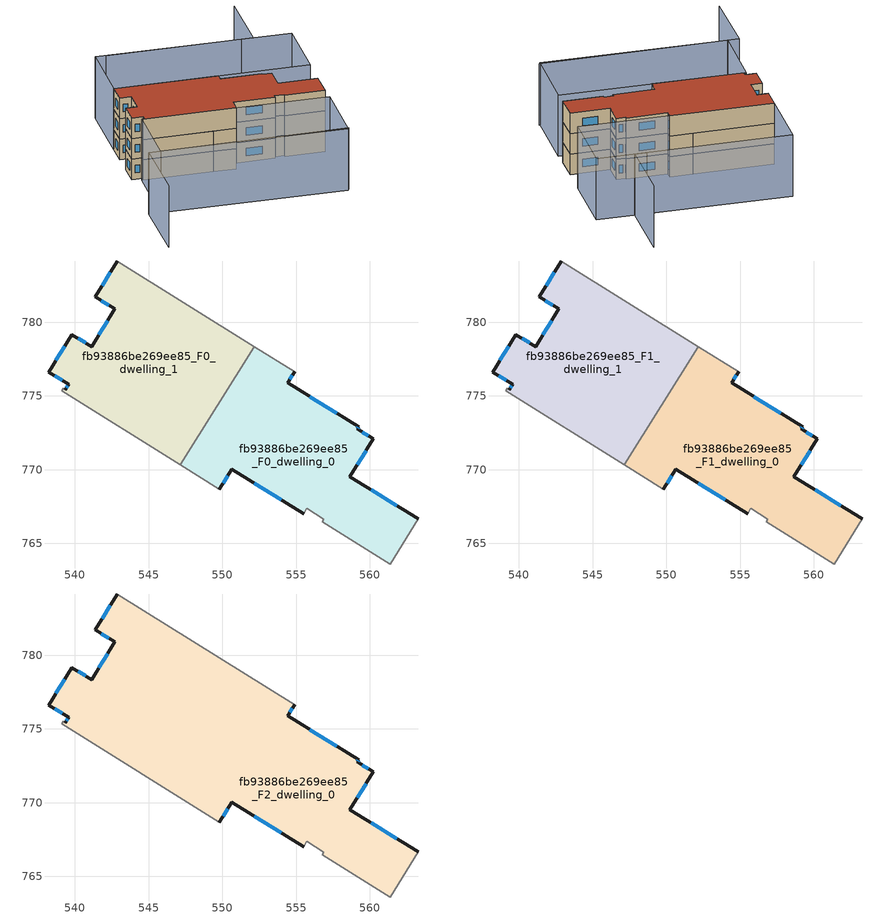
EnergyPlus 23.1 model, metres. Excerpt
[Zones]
fb93886be269ee85_F0_dwelling_0
 floor ground (EU_floor_Construction): 559.25,772.91 559.16,772.76 560.24,772.09 558.65,769.53 563.28,766.67 561.39,763.61 556.76,766.46 556.88,766.65 555.72,767.37 555.51,767.03 550.64,770.02 549.81,768.67 547.16,770.33 552.17,778.34 554.9,776.63 554.43,775.88 z0
 wall outside (EU_wall_Construction): 563.28,766.67 558.65,769.53 560.24,772.09 559.16,772.76 559.25,772.91 554.43,775.88 554.9,776.63 / 549.81,768.67 550.64,770.02 555.51,767.03 z0:3
 wall adiabatic (EU_wall_Construction): 555.51,767.03 555.72,767.37 556.88,766.65 556.76,766.46 561.39,763.61 563.28,766.67 / 547.16,770.33 549.81,768.67 / 554.9,776.63 552.17,778.34 z0:3
 wall to fb93886be269ee85_F0_dwelling_1 (EU_wall_Construction): 552.17,778.34 547.16,770.33 z0:3
 window (EU_Window_Construction): 559.19,772.8 559.23,772.86 / 559.9,772.3 559.5,772.55 / 559.15,770.33 559.74,771.29 / 561.84,767.56 560.09,768.64 / 552.16,769.09 553.99,767.96 / 550.07,769.09 550.38,769.6 / 554.58,776.11 554.75,776.4 / 557.75,773.83 555.93,774.95 z0.93:2.07
fb93886be269ee85_F0_dwelling_1
 floor ground (EU_floor_Construction): 552.17,778.34 547.16,770.33 539.11,775.36 539.21,775.52 539.36,775.43 539.58,775.79 538.24,776.62 539.81,779.16 541.15,778.33 542.73,780.89 541.39,781.72 542.88,784.14 z0
 wall outside (EU_wall_Construction): 542.88,784.14 541.39,781.72 542.73,780.89 541.15,778.33 539.81,779.16 538.24,776.62 539.58,775.79 539.36,775.43 z0:3
 wall adiabatic (EU_wall_Construction): 552.17,778.34 542.88,784.14 / 539.36,775.43 539.21,775.52 539.11,775.36 547.16,770.33 z0:3
 window (EU_Window_Construction): 540.73,778.59 540.23,778.9 / 542.24,780.09 541.64,779.13 / 541.8,781.46 542.31,781.15 / 542.41,783.39 541.85,782.47 / 539.52,775.68 539.43,775.54 / 538.66,776.36 539.17,776.05 / 539.32,778.37 538.73,777.41 z0.93:2.07
fb93886be269ee85_F1_dwelling_0
 floor to fb93886be269ee85_F0_dwelling_0 (EU_floor_Construction): 559.25,772.91 559.16,772.76 560.24,772.09 558.65,769.53 563.28,766.67 561.39,763.61 556.76,766.46 556.88,766.65 555.72,767.37 555.51,767.03 550.64,770.02 549.81,768.67 547.16,770.33 552.17,778.34 554.9,776.63 554.43,775.88 z3
 wall outside (EU_wall_Construction): 563.28,766.67 558.65,769.53 560.24,772.09 559.16,772.76 559.25,772.91 554.43,775.88 554.9,776.63 / 549.81,768.67 550.64,770.02 555.51,767.03 z3:6
 wall adiabatic (EU_wall_Construction): 555.51,767.03 555.72,767.37 556.88,766.65 556.76,766.46 561.39,763.61 563.28,766.67 / 547.16,770.33 549.81,768.67 / 554.9,776.63 552.17,778.34 z3:6
 wall to fb93886be269ee85_F1_dwelling_1 (EU_wall_Construction): 552.17,778.34 547.16,770.33 z3:6
 window (EU_Window_Construction): 559.19,772.8 559.23,772.86 / 559.9,772.3 559.5,772.55 / 559.15,770.33 559.74,771.29 / 561.84,767.56 560.09,768.64 / 552.16,769.09 553.99,767.96 / 550.07,769.09 550.38,769.6 / 554.58,776.11 554.75,776.4 / 557.75,773.83 555.93,774.95 z3.93:5.07
fb93886be269ee85_F1_dwelling_1
 floor to fb93886be269ee85_F0_dwelling_1 (EU_floor_Construction): 552.17,778.34 547.16,770.33 539.11,775.36 539.21,775.52 539.36,775.43 539.58,775.79 538.24,776.62 539.81,779.16 541.15,778.33 542.73,780.89 541.38,781.72 542.88,784.14 z3
 wall outside (EU_wall_Construction): 542.88,784.14 541.39,781.72 542.73,780.89 541.15,778.33 539.81,779.16 538.24,776.62 539.58,775.79 539.36,775.43 z3:6
 wall adiabatic (EU_wall_Construction): 552.17,778.34 542.88,784.14 / 539.36,775.43 539.21,775.52 539.11,775.36 547.16,770.33 z3:6
 window (EU_Window_Construction): 540.73,778.59 540.23,778.9 / 542.24,780.09 541.64,779.13 / 541.8,781.46 542.31,781.15 / 542.41,783.39 541.85,782.47 / 539.52,775.68 539.43,775.54 / 538.66,776.36 539.17,776.05 / 539.32,778.37 538.73,777.41 z3.93:5.07
fb93886be269ee85_F2_dwelling_0
 floor to fb93886be269ee85_F1_dwelling_0 (EU_floor_Construction): 559.25,772.91 559.16,772.76 560.24,772.09 558.65,769.53 563.28,766.67 561.39,763.61 556.76,766.46 556.88,766.65 555.72,767.37 555.51,767.03 550.64,770.02 549.81,768.67 547.16,770.33 552.17,778.34 554.9,776.63 554.43,775.88 z6
 floor to fb93886be269ee85_F1_dwelling_1 (EU_floor_Construction): 552.17,778.34 547.16,770.33 539.11,775.36 539.21,775.52 539.36,775.43 539.58,775.79 538.24,776.62 539.81,779.16 541.15,778.33 542.73,780.89 541.38,781.72 542.88,784.14 z6
 wall outside (EU_wall_Construction): 542.88,784.14 541.39,781.72 542.73,780.89 541.15,778.33 539.81,779.16 538.24,776.62 539.58,775.79 539.36,775.43 / 563.28,766.67 558.65,769.53 560.24,772.09 559.16,772.76 559.25,772.91 554.43,775.88 554.9,776.63 / 549.81,768.67 550.64,770.02 555.51,767.03 z6:9
 wall adiabatic (EU_wall_Construction): 554.9,776.63 542.88,784.14 / 555.51,767.03 555.72,767.37 556.88,766.65 556.76,766.46 561.39,763.61 563.28,766.67 / 539.36,775.43 539.21,775.52 539.11,775.36 549.81,768.67 z6:9
 window (EU_Window_Construction): 540.73,778.59 540.23,778.9 / 542.24,780.09 541.64,779.13 / 541.8,781.46 542.31,781.15 / 542.41,783.39 541.85,782.47 / 554.58,776.11 554.75,776.4 / 557.75,773.83 555.93,774.95 / 559.19,772.8 559.23,772.86 / 559.9,772.3 559.5,772.55 / 559.15,770.33 559.74,771.29 / 561.84,767.56 560.09,768.64 / 552.16,769.09 553.99,767.96 / 550.07,769.09 550.38,769.6 / 539.52,775.68 539.43,775.54 / 538.66,776.36 539.17,776.05 / 539.32,778.37 538.73,777.41 z6.93:8.07
 roof outside (EU_roof_Construction): 561.39,763.61 563.28,766.67 558.65,769.53 560.24,772.09 559.16,772.76 559.25,772.91 554.43,775.88 554.9,776.63 542.88,784.14 541.39,781.72 542.73,780.89 541.15,778.33 539.81,779.16 538.24,776.62 539.58,775.79 539.36,775.43 539.21,775.52 539.11,775.36 549.81,768.67 550.64,770.02 555.51,767.03 555.72,767.37 556.88,766.65 556.76,766.46 z9
shading: 527.38,759.86 532.52,768.2 / 532.52,768.2 555.63,753.95 / 571.03,788.83 566.03,780.82 / 566.03,780.82 549.16,791.36 / 555.38,753.82 533.86,767.37 / 533.86,767.37 538.98,775.49 / 538.98,775.49 560.49,761.94 / 560.49,761.94 555.38,753.82 / 565.45,770.04 542.88,784.14 / 542.88,784.14 547.89,792.15 / 547.89,792.15 570.46,778.05 / 570.46,778.05 565.45,770.04 z0:9
[Building]
EU S2 Campaign: North Axis=0; Terrain=City; Solar Distribution=FullExterior
[Site:Location]
Montreal-Trudeau.Intl.AP: Latitude=45.4667; Longitude=-73.75; Time Zone=-5; Elevation=36
[SizingPeriod:WeatherFileDays]
AnnualSizingPeriod: Begin Month=1; Begin Day of Month=1; End Month=12; End Day of Month=31; Day of Week for Start Day=Monday; Use Weather File Daylight Saving Period=No; Use Weather File Rain and Snow Indicators=No
[MATERIAL]
EU_InternalMass_Material: Roughness=MediumRough; Thickness=0.1; Conductivity=1; Density=1800; Specific Heat=900; Thermal Absorptance=0.9; Solar Absorptance=0.7; Visible Absorptance=0.7
[MATERIAL:NOMASS] Roughness=MediumRough; Thermal Absorptance=0.9; Solar Absorptance=0.7; Visible Absorptance=0.7
Name | Thermal Resistance
EU_wall_NoMass; EU_floor_NoMass | 1.36485
EU_roof_NoMass | 2.55992
[WINDOWMATERIAL:SIMPLEGLAZINGSYSTEM]
EU_Window_SimpleGlazing: UFactor=3.92339; Solar Heat Gain Coefficient=0.8; Visible Transmittance=0.8
[CONSTRUCTION]
EU_wall_Construction: EU_wall_NoMass
EU_roof_Construction: EU_roof_NoMass
EU_floor_Construction: EU_floor_NoMass
EU_Window_Construction: EU_Window_SimpleGlazing
EU_InternalMass_Construction: EU_InternalMass_Material
[ZONE] Type=1; Multiplier=1; Ceiling Height=autocalculate; Floor Area=autocalculate; Part of Total Floor Area=Yes
Name | Volume
fb93886be269ee85_F0_dwelling_0 | 292.603
fb93886be269ee85_F1_dwelling_0 | 292.602
fb93886be269ee85_F2_dwelling_0 | 585.194
fb93886be269ee85_F0_dwelling_1 | 292.6
fb93886be269ee85_F1_dwelling_1 | 292.599
[INTERNALMASS] Construction=EU_InternalMass_Construction
Name | Zone or ZoneList | Surface Area
fb93886be269ee85_F0_dwelling_0_EU_InternalMass | fb93886be269ee85_F0_dwelling_0 | 97.5344
fb93886be269ee85_F0_dwelling_1_EU_InternalMass | fb93886be269ee85_F0_dwelling_1 | 97.5333
fb93886be269ee85_F1_dwelling_0_EU_InternalMass | fb93886be269ee85_F1_dwelling_0 | 97.5344
fb93886be269ee85_F1_dwelling_1_EU_InternalMass | fb93886be269ee85_F1_dwelling_1 | 97.5333
fb93886be269ee85_F2_dwelling_0_EU_InternalMass | fb93886be269ee85_F2_dwelling_0 | 195.069
[OTHEREQUIPMENT] Fuel Type=Electricity; Design Level Calculation Method=Watts/Area; Power per Zone Floor Area=1; Fraction Latent=0; Fraction Radiant=0; Fraction Lost=0; Carbon Dioxide Generation Rate=0; EndUse Subcategory=EU_Step8_InternalGains
Name | Zone or ZoneList or Space or SpaceList | Schedule
EU_Step8_InternalGain_fb93886be269ee85_F0_dwelling_0_f000 | fb93886be269ee85_F0_dwelling_0 | EU_Step8_GainSchedule_fb93886be269ee85_F0_dwelling_0_f000
EU_Step8_InternalGain_fb93886be269ee85_F0_dwelling_1_f000 | fb93886be269ee85_F0_dwelling_1 | EU_Step8_GainSchedule_fb93886be269ee85_F0_dwelling_1_f000
EU_Step8_InternalGain_fb93886be269ee85_F1_dwelling_0_f000 | fb93886be269ee85_F1_dwelling_0 | EU_Step8_GainSchedule_fb93886be269ee85_F1_dwelling_0_f000
EU_Step8_InternalGain_fb93886be269ee85_F1_dwelling_1_f000 | fb93886be269ee85_F1_dwelling_1 | EU_Step8_GainSchedule_fb93886be269ee85_F1_dwelling_1_f000
EU_Step8_InternalGain_fb93886be269ee85_F2_dwelling_0_f000 | fb93886be269ee85_F2_dwelling_0 | EU_Step8_GainSchedule_fb93886be269ee85_F2_dwelling_0_f000
[ZONEVENTILATION:DESIGNFLOWRATE] Schedule=EU_AlwaysOn; Design Flow Rate Calculation Method=AirChanges/Hour; Air Changes per Hour=0.860309; Ventilation Type=Natural; Fan Pressure Rise=0; Fan Total Efficiency=1; Constant Term Coefficient=1; Temperature Term Coefficient=0; Velocity Term Coefficient=0; Velocity Squared Term Coefficient=0; Minimum Indoor Temperature=-100; Maximum Indoor Temperature=100; Delta Temperature=-100; Minimum Outdoor Temperature=-100; Maximum Outdoor Temperature=100; Maximum Wind Speed=40
Name | Zone or ZoneList or Space or SpaceList
EU_ConstantAir_fb93886be269ee85_F0_dwelling_0 | fb93886be269ee85_F0_dwelling_0
EU_ConstantAir_fb93886be269ee85_F0_dwelling_1 | fb93886be269ee85_F0_dwelling_1
EU_ConstantAir_fb93886be269ee85_F1_dwelling_0 | fb93886be269ee85_F1_dwelling_0
EU_ConstantAir_fb93886be269ee85_F1_dwelling_1 | fb93886be269ee85_F1_dwelling_1
EU_ConstantAir_fb93886be269ee85_F2_dwelling_0 | fb93886be269ee85_F2_dwelling_0
[HVACTEMPLATE:THERMOSTAT] Constant Heating Setpoint=20; Constant Cooling Setpoint=50
EU_HeatOnly_fb93886be269ee85_F0_dwelling_0; EU_HeatOnly_fb93886be269ee85_F0_dwelling_1; EU_HeatOnly_fb93886be269ee85_F1_dwelling_0; EU_HeatOnly_fb93886be269ee85_F1_dwelling_1; EU_HeatOnly_fb93886be269ee85_F2_dwelling_0
[HVACTEMPLATE:ZONE:IDEALLOADSAIRSYSTEM] System Availability Schedule=EU_AlwaysOn; Maximum Heating Supply Air Temperature=50; Minimum Cooling Supply Air Temperature=13; Maximum Heating Supply Air Humidity Ratio=0.0156; Minimum Cooling Supply Air Humidity Ratio=0.0077; Heating Limit=NoLimit; Cooling Limit=NoLimit; Heating Availability Schedule=EU_AlwaysOn; Cooling Availability Schedule=EU_CoolingOff; Dehumidification Control Type=ConstantSensibleHeatRatio; Cooling Sensible Heat Ratio=0.7; Dehumidification Setpoint=60; Humidification Control Type=None; Humidification Setpoint=30; Outdoor Air Method=None; Outdoor Air Flow Rate per Person=0.00944; Outdoor Air Flow Rate per Zone Floor Area=0; Outdoor Air Flow Rate per Zone=0; Demand Controlled Ventilation Type=None; Outdoor Air Economizer Type=NoEconomizer; Heat Recovery Type=None; Sensible Heat Recovery Effectiveness=0.7; Latent Heat Recovery Effectiveness=0.65
Name | Template Thermostat
fb93886be269ee85_F0_dwelling_0 | EU_HeatOnly_fb93886be269ee85_F0_dwelling_0
fb93886be269ee85_F0_dwelling_1 | EU_HeatOnly_fb93886be269ee85_F0_dwelling_1
fb93886be269ee85_F1_dwelling_0 | EU_HeatOnly_fb93886be269ee85_F1_dwelling_0
fb93886be269ee85_F1_dwelling_1 | EU_HeatOnly_fb93886be269ee85_F1_dwelling_1
fb93886be269ee85_F2_dwelling_0 | EU_HeatOnly_fb93886be269ee85_F2_dwelling_0
[SIZING:ZONE] Zone Cooling Design Supply Air Temperature Input Method=SupplyAirTemperature; Zone Cooling Design Supply Air Temperature=13; Zone Heating Design Supply Air Temperature Input Method=SupplyAirTemperature; Zone Heating Design Supply Air Temperature=50; Zone Cooling Design Supply Air Humidity Ratio=0.008; Zone Heating Design Supply Air Humidity Ratio=0.008; Cooling Design Air Flow Method=DesignDay; Cooling Design Air Flow Rate=0; Cooling Minimum Air Flow per Zone Floor Area=0.000762; Cooling Minimum Air Flow=0; Cooling Minimum Air Flow Fraction=0.2; Heating Design Air Flow Method=DesignDay; Heating Design Air Flow Rate=0; Heating Maximum Air Flow per Zone Floor Area=0.002032; Heating Maximum Air Flow=0.141576; Heating Maximum Air Flow Fraction=0.3; Account for Dedicated Outdoor Air System=No; Dedicated Outdoor Air System Control Strategy=NeutralSupplyAir; Dedicated Outdoor Air Low Setpoint Temperature for Design=autosize; Dedicated Outdoor Air High Setpoint Temperature for Design=autosize; Zone Load Sizing Method=Sensible Load Only No Latent Load; Zone Latent Cooling Design Supply Air Humidity Ratio Input Method=HumidityRatioDifference; Zone Cooling Design Supply Air Humidity Ratio Difference=0.005; Zone Latent Heating Design Supply Air Humidity Ratio Input Method=HumidityRatioDifference; Zone Humidification Design Supply Air Humidity Ratio Difference=0.005
fb93886be269ee85_F0_dwelling_0; fb93886be269ee85_F0_dwelling_1; fb93886be269ee85_F1_dwelling_0; fb93886be269ee85_F1_dwelling_1; fb93886be269ee85_F2_dwelling_0
[SCHEDULE:CONSTANT]
Name | Hourly Value
EU_AlwaysOn | 1
EU_CoolingOff | 0
[SCHEDULE:FILE] Column Number=1; Rows to Skip at Top=0; Number of Hours of Data=8760; Column Separator=Comma; Interpolate to Timestep=No; Minutes per Item=60; Adjust Schedule for Daylight Savings=Yes
Name | File
EU_Step8_GainSchedule_fb93886be269ee85_F0_dwelling_0_f000 | ../../schedules/fb93886be269ee85/fb93886be269ee85_F0_dwelling_0_f000_gain.csv
EU_Step8_GainSchedule_fb93886be269ee85_F0_dwelling_1_f000 | ../../schedules/fb93886be269ee85/fb93886be269ee85_F0_dwelling_1_f000_gain.csv
EU_Step8_GainSchedule_fb93886be269ee85_F1_dwelling_0_f000 | ../../schedules/fb93886be269ee85/fb93886be269ee85_F1_dwelling_0_f000_gain.csv
EU_Step8_GainSchedule_fb93886be269ee85_F1_dwelling_1_f000 | ../../schedules/fb93886be269ee85/fb93886be269ee85_F1_dwelling_1_f000_gain.csv
EU_Step8_GainSchedule_fb93886be269ee85_F2_dwelling_0_f000 | ../../schedules/fb93886be269ee85/fb93886be269ee85_F2_dwelling_0_f000_gain.csv
